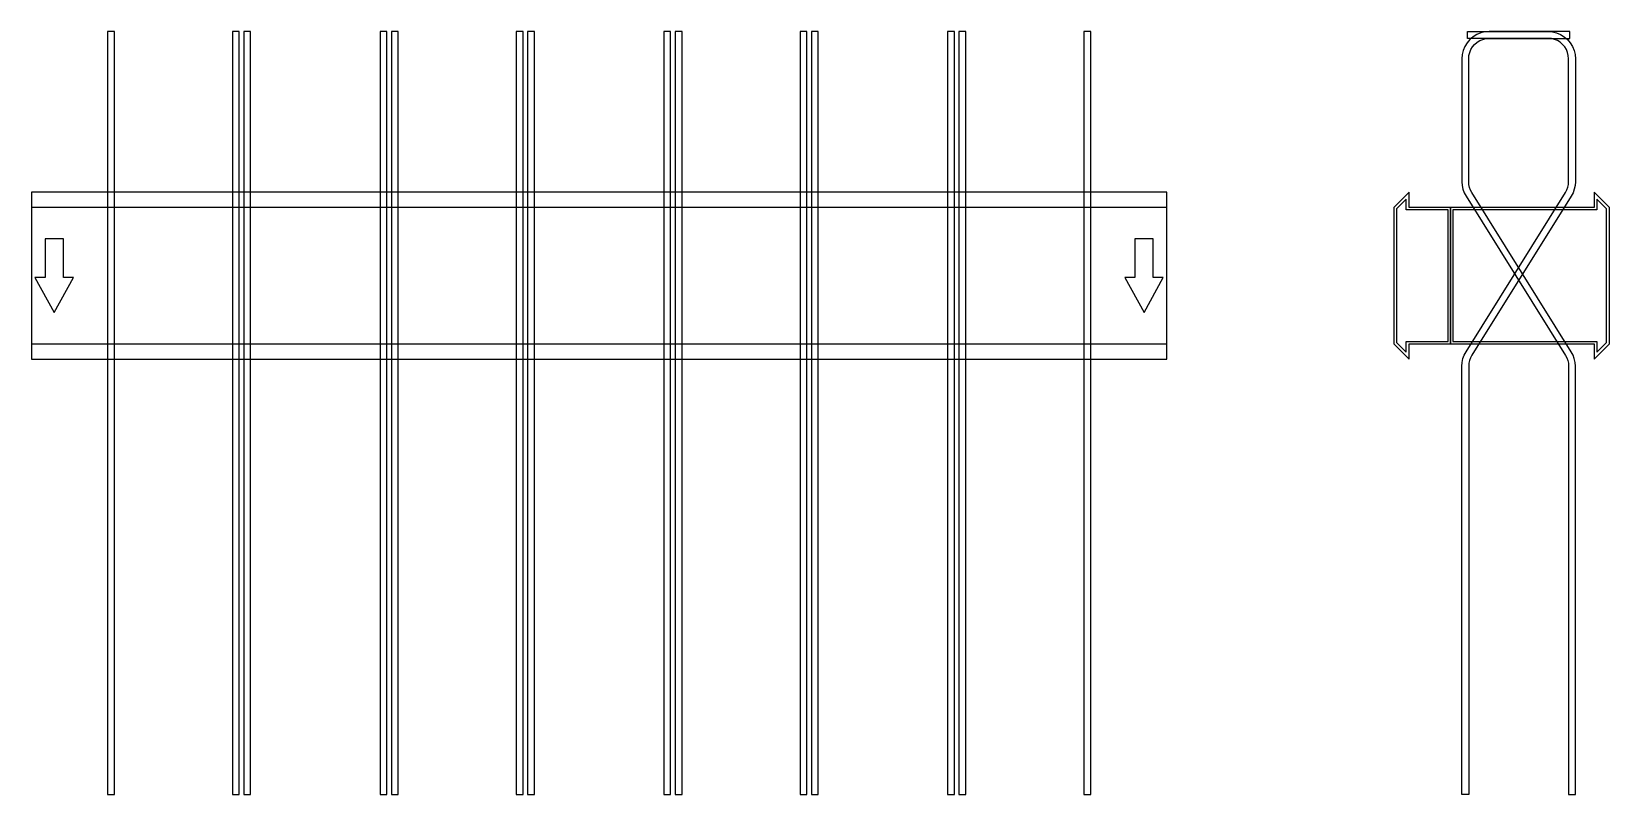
# Model space of a CAD drawing. Extents: x 0 to 1390, y -457 to 215.
import ezdxf

# ---------------------------------------------------------------- set-up
doc = ezdxf.new("R2010")
doc.units = 0
doc.layers.add('Halfen', color=7, linetype='CONTINUOUS')

msp = doc.modelspace()

# ---------------------------------------------------------------- linework, layer by layer
at = {"layer": 'Halfen', "color": 7}
for points in [[(73, -456.927), (73, 214.971), (67, 214.971), (67, -456.927)], [(183, -456.927), (183, 214.971), (177, 214.971), (177, -456.927)], [(193, -456.927), (193, 214.971), (187, 214.971), (187, -456.927)], [(313, -456.927), (313, 214.971), (307, 214.971), (307, -456.927)], [(323, -456.927), (323, 214.971), (317, 214.971), (317, -456.927)], [(433, -456.927), (433, 214.971), (427, 214.971), (427, -456.927)], [(443, -456.927), (443, 214.971), (437, 214.971), (437, -456.927)], [(563, -456.927), (563, 214.971), (557, 214.971), (557, -456.927)], [(573, -456.927), (573, 214.971), (567, 214.971), (567, -456.927)], [(683, -456.927), (683, 214.971), (677, 214.971), (677, -456.927)], [(693, -456.927), (693, 214.971), (687, 214.971), (687, -456.927)], [(813, -456.927), (813, 214.971), (807, 214.971), (807, -456.927)], [(823, -456.927), (823, 214.971), (817, 214.971), (817, -456.927)], [(933, -456.927), (933, 214.971), (927, 214.971), (927, -456.927)], [(1260, -456.898), (1260, -79.686), (1260.234, -76.346), (1260.93, -73.071), (1262.075, -69.925), (1263.647, -66.968), (1351.265, 73.25), (1352.444, 75.467), (1353.303, 77.827), (1353.825, 80.283), (1354, 82.788), (1354, 191), (1353.778, 193.816), (1353.119, 196.562), (1352.038, 199.172), (1350.562, 201.58), (1348.728, 203.728), (1346.58, 205.562), (1344.172, 207.038), (1341.562, 208.119), (1338.816, 208.778), (1336, 209), (1265, 209), (1265, 215), (1336, 215), (1339.754, 214.705), (1343.416, 213.825), (1346.896, 212.384), (1350.107, 210.416), (1352.971, 207.971), (1355.416, 205.107), (1357.384, 201.896), (1358.825, 198.416), (1359.705, 194.754), (1360, 191), (1360, 82.788), (1359.766, 79.448), (1359.07, 76.173), (1357.925, 73.027), (1356.353, 70.07), (1268.735, -70.148), (1267.556, -72.365), (1266.697, -74.725), (1266.175, -77.181), (1266, -79.686), (1266, -456.898)], [(1360, -456.927), (1360, -79.715), (1359.766, -76.375), (1359.07, -73.1), (1357.925, -69.953), (1356.353, -66.997), (1268.735, 73.221), (1267.556, 75.438), (1266.697, 77.798), (1266.175, 80.255), (1266, 82.76), (1266, 190.971), (1266.222, 193.787), (1266.881, 196.534), (1267.962, 199.143), (1269.438, 201.551), (1271.272, 203.699), (1273.42, 205.534), (1275.828, 207.009), (1278.438, 208.09), (1281.184, 208.75), (1284, 208.971), (1355, 208.971), (1355, 214.971), (1284, 214.971), (1280.246, 214.676), (1276.584, 213.797), (1273.104, 212.355), (1269.893, 210.388), (1267.029, 207.942), (1264.584, 205.078), (1262.616, 201.867), (1261.175, 198.388), (1260.295, 194.726), (1260, 190.971), (1260, 82.76), (1260.234, 79.419), (1260.93, 76.144), (1262.075, 72.998), (1263.647, 70.042), (1351.265, -70.177), (1352.444, -72.394), (1353.303, -74.754), (1353.825, -77.21), (1354, -79.715), (1354, -456.927)], [(0, -73.5), (1000, -73.5), (1000, 73.5), (0, 73.5)], [(1250, -60), (1250, 60), (1213.5, 60), (1213.5, 73.5), (1200, 60), (1200, -60), (1213.5, -73.5), (1213.5, -60)], [(1390, -60), (1390, 60), (1376.5, 73.5), (1376.5, 60), (1250, 60), (1250, -60), (1376.5, -60), (1376.5, -73.5)], [(0, -60), (1000, -60), (1000, 60), (0, 60)], [(1248, -58), (1248, 58), (1211, 58), (1211, 67.25), (1202.5, 58.75), (1202.5, -58.75), (1211, -67.25), (1211, -58)], [(1387.5, -58.75), (1387.5, 58.75), (1379, 67.25), (1379, 58), (1252, 58), (1252, -58), (1379, -58), (1379, -67.25)], [(20, -32.5), (37, -1.5), (28, -1.5), (28, 32.5), (12, 32.5), (12, -1.5), (3, -1.5)], [(980, -32.5), (997, -1.5), (988, -1.5), (988, 32.5), (972, 32.5), (972, -1.5), (963, -1.5)]]:
    msp.add_lwpolyline(points, close=True, dxfattribs=at)

doc.saveas('drawing.dxf')
